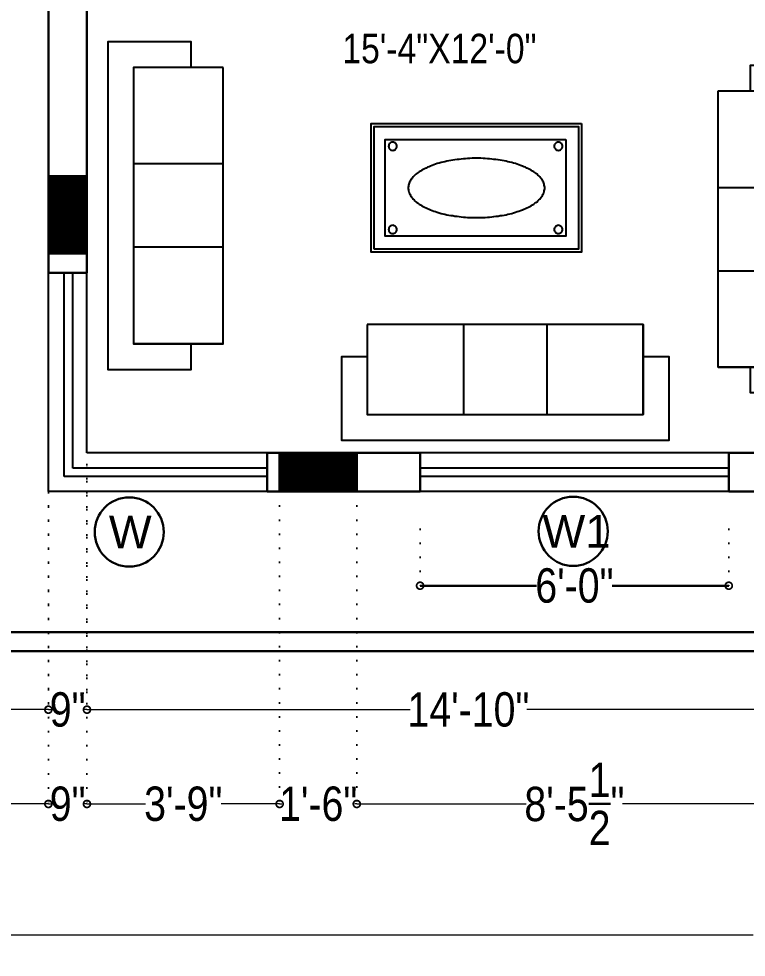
# Model space of a CAD drawing. Extents: x -454308 to 890911, y -14103 to 1343694.
# Drawn here: x 197622.5 to 197792.2, y 661635.6 to 661854.3 of the extents above; entities that cross this region are included whole.
import ezdxf

# ---------------------------------------------------------------- set-up
doc = ezdxf.new("R2010")
doc.units = 0
doc.header["$MEASUREMENT"] = 0
doc.header["$PDMODE"] = 32
doc.linetypes.add('DOT2', pattern=[3.175, 0, -3.175])
for name, color, linetype, lineweight in [('A-Wall', 7, 'Continuous', 30), ('AR- Dim', 159, 'Continuous', 9), ('sill', 32, 'Continuous', 25), ('Text', 55, 'Continuous', 25), ('WINDOW', 147, 'Continuous', 25)]:
    doc.layers.add(name, color=color, linetype=linetype, lineweight=lineweight)
for name, color, linetype in [('ELE', 7, 'Continuous'), ('FUR', 250, 'Continuous'), ('FURN', 250, 'Continuous')]:
    doc.layers.add(name, color=color, linetype=linetype)
doc.styles.add('AA_03.50', font='ARIALN.TTF', dxfattribs={"height": 8})
doc.styles.add('jag', font='arial.ttf')
doc.styles.get("Standard").update_dxf_attribs({"font": 'stylu.ttf', "height": 7})
doc.dimstyles.new('AA_03.50', dxfattribs={"dimtxt": 9, "dimasz": 3.25, "dimexe": 1.75, "dimexo": 3.375, "dimgap": 0.09, "dimtad": 0, "dimdec": 0, "dimzin": 3, "dimdsep": 46, "dimlunit": 4, "dimtxsty": 'AA_03.50', "dimblk": 'DOTSMALL', "dimcen": 0.09, "dimclre": 7, "dimadec": 0, "dimazin": 0, "dimtfac": 1, "dimtdec": 0, "dimtofl": 0, "dimtmove": 0, "dimatfit": 3, "dimfxl": 1, "dimtolj": 1, "dimtzin": 0, "dimlwd": -1, "dimarcsym": 0})

# ---------------------------------------------------------------- blocks, each defined once
blk = doc.blocks.new('3str')
at = {"layer": 'FUR'}
for points in [[(165747.79, 672804), (165747.79, 672810), (165728.35, 672810), (165728.35, 672733.6), (165747.79, 672733.6), (165747.79, 672739.6)], [(165755.31, 672804), (165734.35, 672804), (165734.35, 672739.6), (165755.31, 672739.6), (165755.31, 672804)], [(165755.31, 672781.52), (165734.35, 672781.52)], [(165755.31, 672762.08), (165734.35, 672762.08)], [(165755.31, 672739.6), (165734.35, 672739.6)]]:
    blk.add_lwpolyline(points, dxfattribs=at)
blk = doc.blocks.new('EGVSVS')
at = {"layer": 'A-Wall'}
h = blk.add_hatch(dxfattribs=at)
h.set_pattern_fill('ANSI31', color=256, style=0)
h.set_pattern_definition([(45, (0, 0), (-0.088388347648, 0.088388347648), [])])
h.paths.add_polyline_path([(188258.49, 672097.51), (188258.49, 672106.51), (188240.49, 672106.51), (188240.49, 672097.51)])
blk.add_lwpolyline([(188240.49, 672106.51), (188258.49, 672106.51), (188258.49, 672097.51), (188240.49, 672097.51)], close=True, dxfattribs=at)
blk = doc.blocks.new('_DotSmall')
at = {"color": 0, "linetype": 'ByBlock', "const_width": 0.5}
blk.add_lwpolyline([(-0.0625, 0, 1), (0.0625, 0, 1)], format="xyb", close=True, dxfattribs=at)
blk = doc.blocks.new('*D89')
at = {"layer": 'A-Wall', "color": 7, "linetype": 'DOT2', "lineweight": -2, "transparency": 16777216}
for p, q in [((197716.11, 661735.38), (197716.11, 661720.45)), ((197788.11, 661735.38), (197788.11, 661720.45))]:
    blk.add_line(p, q, dxfattribs=at)
at = {"layer": 'A-Wall', "color": 0, "transparency": 16777216}
for p, q in [((197716.11, 661722.2), (197743.27, 661722.2)), ((197788.11, 661722.2), (197760.95, 661722.2))]:
    blk.add_line(p, q, dxfattribs=at)
at = {"layer": 'DEFPOINTS', "color": 0, "lineweight": 30, "transparency": 16777216}
for p in [(197716.11, 661738.75), (197788.11, 661738.75), (197788.11, 661722.2)]:
    blk.add_point(p, dxfattribs=at)
at = {"layer": 'A-Wall', "color": 0, "transparency": 16777216, "xscale": 3.25, "yscale": 3.25, "zscale": 3.25, "rotation": 180}
blk.add_blockref('_DotSmall', (197716.11, 661722.2), dxfattribs=at)
at = {"layer": 'A-Wall', "color": 0, "transparency": 16777216, "xscale": 3.25, "yscale": 3.25, "zscale": 3.25}
blk.add_blockref('_DotSmall', (197788.11, 661722.2), dxfattribs=at)
at = {"layer": 'A-Wall', "color": 0, "transparency": 16777216, "insert": (197752.11, 661722.2), "char_height": 8, "attachment_point": 5, "style": 'AA_03.50'}
blk.add_mtext('\\A1;6\'-0"', dxfattribs=at)
blk = doc.blocks.new('*D143')
at = {"layer": 'AR- Dim', "color": 7, "linetype": 'DOT2', "lineweight": -2, "transparency": 16777216}
for p, q in [((197629.4, 661740.79), (197629.4, 661691.56)), ((197454.19, 661703.56), (197454.19, 661691.56))]:
    blk.add_line(p, q, dxfattribs=at)
at = {"layer": 'AR- Dim', "color": 0, "transparency": 16777216}
for p, q in [((197454.19, 661693.31), (197530.74, 661693.31)), ((197629.4, 661693.31), (197552.86, 661693.31))]:
    blk.add_line(p, q, dxfattribs=at)
at = {"layer": 'DEFPOINTS', "color": 0, "lineweight": 30, "transparency": 16777216}
for p in [(197629.4, 661744.16), (197454.19, 661706.93), (197629.4, 661693.31)]:
    blk.add_point(p, dxfattribs=at)
at = {"layer": 'AR- Dim', "color": 0, "transparency": 16777216, "xscale": 3.25, "yscale": 3.25, "zscale": 3.25, "rotation": 180}
blk.add_blockref('_DotSmall', (197454.19, 661693.31), dxfattribs=at)
at = {"layer": 'AR- Dim', "color": 0, "transparency": 16777216, "xscale": 3.25, "yscale": 3.25, "zscale": 3.25}
blk.add_blockref('_DotSmall', (197629.4, 661693.31), dxfattribs=at)
at = {"layer": 'AR- Dim', "color": 0, "lineweight": 30, "transparency": 16777216, "insert": (197541.8, 661693.31), "char_height": 8, "attachment_point": 5, "style": 'AA_03.50'}
blk.add_mtext('\\A1;14\'-7"', dxfattribs=at)
blk = doc.blocks.new('*D144')
at = {"layer": 'AR- Dim', "color": 7, "linetype": 'DOT2', "lineweight": -2, "transparency": 16777216}
for p, q in [((197638.4, 661749.79), (197638.4, 661691.56)), ((197629.4, 661740.79), (197629.4, 661691.56))]:
    blk.add_line(p, q, dxfattribs=at)
at = {"layer": 'AR- Dim', "color": 0, "transparency": 16777216}
for p, q in [((197629.4, 661693.31), (197630.04, 661693.31)), ((197638.4, 661693.31), (197637.77, 661693.31))]:
    blk.add_line(p, q, dxfattribs=at)
at = {"layer": 'DEFPOINTS', "color": 0, "lineweight": 30, "transparency": 16777216}
for p in [(197638.4, 661753.16), (197629.4, 661744.16), (197638.4, 661693.31)]:
    blk.add_point(p, dxfattribs=at)
at = {"layer": 'AR- Dim', "color": 0, "transparency": 16777216, "xscale": 3.25, "yscale": 3.25, "zscale": 3.25, "rotation": 180}
blk.add_blockref('_DotSmall', (197629.4, 661693.31), dxfattribs=at)
at = {"layer": 'AR- Dim', "color": 0, "transparency": 16777216, "xscale": 3.25, "yscale": 3.25, "zscale": 3.25}
blk.add_blockref('_DotSmall', (197638.4, 661693.31), dxfattribs=at)
at = {"layer": 'AR- Dim', "color": 0, "lineweight": 30, "transparency": 16777216, "insert": (197633.9, 661693.31), "char_height": 8, "attachment_point": 5, "style": 'AA_03.50'}
blk.add_mtext('\\A1;9"', dxfattribs=at)
blk = doc.blocks.new('*D145')
at = {"layer": 'AR- Dim', "color": 7, "linetype": 'DOT2', "lineweight": -2, "transparency": 16777216}
for p, q in [((197638.4, 661749.79), (197638.4, 661691.56)), ((197816.36, 661749.79), (197816.36, 661691.56))]:
    blk.add_line(p, q, dxfattribs=at)
at = {"layer": 'AR- Dim', "color": 0, "transparency": 16777216}
for p, q in [((197638.4, 661693.31), (197713.78, 661693.31)), ((197816.36, 661693.31), (197740.99, 661693.31))]:
    blk.add_line(p, q, dxfattribs=at)
at = {"layer": 'DEFPOINTS', "color": 0, "lineweight": 30, "transparency": 16777216}
for p in [(197638.4, 661753.16), (197816.36, 661753.16), (197816.36, 661693.31)]:
    blk.add_point(p, dxfattribs=at)
at = {"layer": 'AR- Dim', "color": 0, "transparency": 16777216, "xscale": 3.25, "yscale": 3.25, "zscale": 3.25, "rotation": 180}
blk.add_blockref('_DotSmall', (197638.4, 661693.31), dxfattribs=at)
at = {"layer": 'AR- Dim', "color": 0, "transparency": 16777216, "xscale": 3.25, "yscale": 3.25, "zscale": 3.25}
blk.add_blockref('_DotSmall', (197816.36, 661693.31), dxfattribs=at)
at = {"layer": 'AR- Dim', "color": 0, "lineweight": 30, "transparency": 16777216, "insert": (197727.38, 661693.31), "char_height": 8, "attachment_point": 5, "style": 'AA_03.50'}
blk.add_mtext('\\A1;14\'-10"', dxfattribs=at)
blk = doc.blocks.new('*D154')
at = {"layer": 'AR- Dim', "color": 7, "linetype": 'DOT2', "lineweight": -2, "transparency": 16777216}
for p, q in [((197629.4, 661796.29), (197629.4, 661669.58)), ((197454.15, 661703.56), (197454.15, 661669.58))]:
    blk.add_line(p, q, dxfattribs=at)
at = {"layer": 'AR- Dim', "color": 0, "transparency": 16777216}
for p, q in [((197454.15, 661671.33), (197528.31, 661671.33)), ((197629.4, 661671.33), (197555.24, 661671.33))]:
    blk.add_line(p, q, dxfattribs=at)
at = {"layer": 'DEFPOINTS', "color": 0, "lineweight": 30, "transparency": 16777216}
for p in [(197629.4, 661799.66), (197454.15, 661706.93), (197629.4, 661671.33)]:
    blk.add_point(p, dxfattribs=at)
at = {"layer": 'AR- Dim', "color": 0, "transparency": 16777216, "xscale": 3.25, "yscale": 3.25, "zscale": 3.25, "rotation": 180}
blk.add_blockref('_DotSmall', (197454.15, 661671.33), dxfattribs=at)
at = {"layer": 'AR- Dim', "color": 0, "transparency": 16777216, "xscale": 3.25, "yscale": 3.25, "zscale": 3.25}
blk.add_blockref('_DotSmall', (197629.4, 661671.33), dxfattribs=at)
at = {"layer": 'AR- Dim', "color": 0, "lineweight": 30, "transparency": 16777216, "insert": (197541.78, 661671.33), "char_height": 8, "attachment_point": 5, "style": 'AA_03.50'}
blk.add_mtext('\\A1;14\'-7{\\H1.000000x;\\S1/2;}"', dxfattribs=at)
blk = doc.blocks.new('*D155')
at = {"layer": 'AR- Dim', "color": 7, "linetype": 'DOT2', "lineweight": -2, "transparency": 16777216}
for p, q in [((197629.4, 661796.29), (197629.4, 661669.58)), ((197638.4, 661796.29), (197638.4, 661669.58))]:
    blk.add_line(p, q, dxfattribs=at)
at = {"layer": 'AR- Dim', "color": 0, "transparency": 16777216}
for p, q in [((197629.4, 661671.33), (197630.04, 661671.33)), ((197638.4, 661671.33), (197637.77, 661671.33))]:
    blk.add_line(p, q, dxfattribs=at)
at = {"layer": 'DEFPOINTS', "color": 0, "lineweight": 30, "transparency": 16777216}
for p in [(197629.4, 661799.66), (197638.4, 661799.66), (197638.4, 661671.33)]:
    blk.add_point(p, dxfattribs=at)
at = {"layer": 'AR- Dim', "color": 0, "transparency": 16777216, "xscale": 3.25, "yscale": 3.25, "zscale": 3.25, "rotation": 180}
blk.add_blockref('_DotSmall', (197629.4, 661671.33), dxfattribs=at)
at = {"layer": 'AR- Dim', "color": 0, "transparency": 16777216, "xscale": 3.25, "yscale": 3.25, "zscale": 3.25}
blk.add_blockref('_DotSmall', (197638.4, 661671.33), dxfattribs=at)
at = {"layer": 'AR- Dim', "color": 0, "lineweight": 30, "transparency": 16777216, "insert": (197633.9, 661671.33), "char_height": 8, "attachment_point": 5, "style": 'AA_03.50'}
blk.add_mtext('\\A1;9"', dxfattribs=at)
blk = doc.blocks.new('*D156')
at = {"layer": 'AR- Dim', "color": 7, "linetype": 'DOT2', "lineweight": -2, "transparency": 16777216}
for p, q in [((197638.4, 661796.29), (197638.4, 661669.58)), ((197683.34, 661740.79), (197683.34, 661669.58))]:
    blk.add_line(p, q, dxfattribs=at)
at = {"layer": 'AR- Dim', "color": 0, "transparency": 16777216}
for p, q in [((197638.4, 661671.33), (197652.05, 661671.33)), ((197683.34, 661671.33), (197669.69, 661671.33))]:
    blk.add_line(p, q, dxfattribs=at)
at = {"layer": 'DEFPOINTS', "color": 0, "lineweight": 30, "transparency": 16777216}
for p in [(197638.4, 661799.66), (197683.34, 661744.16), (197683.34, 661671.33)]:
    blk.add_point(p, dxfattribs=at)
at = {"layer": 'AR- Dim', "color": 0, "transparency": 16777216, "xscale": 3.25, "yscale": 3.25, "zscale": 3.25, "rotation": 180}
blk.add_blockref('_DotSmall', (197638.4, 661671.33), dxfattribs=at)
at = {"layer": 'AR- Dim', "color": 0, "transparency": 16777216, "xscale": 3.25, "yscale": 3.25, "zscale": 3.25}
blk.add_blockref('_DotSmall', (197683.34, 661671.33), dxfattribs=at)
at = {"layer": 'AR- Dim', "color": 0, "lineweight": 30, "transparency": 16777216, "insert": (197660.87, 661671.33), "char_height": 8, "attachment_point": 5, "style": 'AA_03.50'}
blk.add_mtext('\\A1;3\'-9"', dxfattribs=at)
blk = doc.blocks.new('*D157')
at = {"layer": 'AR- Dim', "color": 7, "linetype": 'DOT2', "lineweight": -2, "transparency": 16777216}
for p, q in [((197683.34, 661740.79), (197683.34, 661669.58)), ((197701.34, 661740.79), (197701.34, 661669.58))]:
    blk.add_line(p, q, dxfattribs=at)
at = {"layer": 'AR- Dim', "color": 0, "transparency": 16777216}
for p, q in [((197683.34, 661671.33), (197683.83, 661671.33)), ((197701.34, 661671.33), (197700.85, 661671.33))]:
    blk.add_line(p, q, dxfattribs=at)
at = {"layer": 'DEFPOINTS', "color": 0, "lineweight": 30, "transparency": 16777216}
for p in [(197683.34, 661744.16), (197701.34, 661744.16), (197701.34, 661671.33)]:
    blk.add_point(p, dxfattribs=at)
at = {"layer": 'AR- Dim', "color": 0, "transparency": 16777216, "xscale": 3.25, "yscale": 3.25, "zscale": 3.25, "rotation": 180}
blk.add_blockref('_DotSmall', (197683.34, 661671.33), dxfattribs=at)
at = {"layer": 'AR- Dim', "color": 0, "transparency": 16777216, "xscale": 3.25, "yscale": 3.25, "zscale": 3.25}
blk.add_blockref('_DotSmall', (197701.34, 661671.33), dxfattribs=at)
at = {"layer": 'AR- Dim', "color": 0, "lineweight": 30, "transparency": 16777216, "insert": (197692.34, 661671.33), "char_height": 8, "attachment_point": 5, "style": 'AA_03.50'}
blk.add_mtext('\\A1;1\'-6"', dxfattribs=at)
blk = doc.blocks.new('*D158')
at = {"layer": 'AR- Dim', "color": 7, "linetype": 'DOT2', "lineweight": -2, "transparency": 16777216}
for p, q in [((197701.34, 661740.79), (197701.34, 661669.58)), ((197802.88, 661740.79), (197802.88, 661669.58))]:
    blk.add_line(p, q, dxfattribs=at)
at = {"layer": 'AR- Dim', "color": 0, "transparency": 16777216}
for p, q in [((197701.34, 661671.33), (197740.89, 661671.33)), ((197802.88, 661671.33), (197763.33, 661671.33))]:
    blk.add_line(p, q, dxfattribs=at)
at = {"layer": 'DEFPOINTS', "color": 0, "lineweight": 30, "transparency": 16777216}
for p in [(197701.34, 661744.16), (197802.88, 661744.16), (197802.88, 661671.33)]:
    blk.add_point(p, dxfattribs=at)
at = {"layer": 'AR- Dim', "color": 0, "transparency": 16777216, "xscale": 3.25, "yscale": 3.25, "zscale": 3.25, "rotation": 180}
blk.add_blockref('_DotSmall', (197701.34, 661671.33), dxfattribs=at)
at = {"layer": 'AR- Dim', "color": 0, "transparency": 16777216, "xscale": 3.25, "yscale": 3.25, "zscale": 3.25}
blk.add_blockref('_DotSmall', (197802.88, 661671.33), dxfattribs=at)
at = {"layer": 'AR- Dim', "color": 0, "lineweight": 30, "transparency": 16777216, "insert": (197752.11, 661671.33), "char_height": 8, "attachment_point": 5, "style": 'AA_03.50'}
blk.add_mtext('\\A1;8\'-5{\\H1.000000x;\\S1/2;}"', dxfattribs=at)
blk = doc.blocks.new('*D166')
at = {"layer": 'AR- Dim', "color": 7, "linetype": 'DOT2', "lineweight": -2, "transparency": 16777216}
for p, q in [((197445.19, 661703.56), (197445.19, 661639.11)), ((198165.16, 661703.56), (198165.16, 661639.11))]:
    blk.add_line(p, q, dxfattribs=at)
at = {"layer": 'AR- Dim', "color": 0, "transparency": 16777216}
for p, q in [((197445.19, 661640.86), (197793.79, 661640.86)), ((198165.16, 661640.86), (197816.56, 661640.86))]:
    blk.add_line(p, q, dxfattribs=at)
at = {"layer": 'DEFPOINTS', "color": 0, "lineweight": 30, "transparency": 16777216}
for p in [(197445.19, 661706.93), (198165.16, 661706.93), (198165.16, 661640.86)]:
    blk.add_point(p, dxfattribs=at)
at = {"layer": 'AR- Dim', "color": 0, "transparency": 16777216, "xscale": 3.25, "yscale": 3.25, "zscale": 3.25, "rotation": 180}
blk.add_blockref('_DotSmall', (197445.19, 661640.86), dxfattribs=at)
at = {"layer": 'AR- Dim', "color": 0, "transparency": 16777216, "xscale": 3.25, "yscale": 3.25, "zscale": 3.25}
blk.add_blockref('_DotSmall', (198165.16, 661640.86), dxfattribs=at)
at = {"layer": 'AR- Dim', "color": 0, "lineweight": 30, "transparency": 16777216, "insert": (197805.18, 661640.86), "char_height": 8, "attachment_point": 5, "style": 'AA_03.50'}
blk.add_mtext('\\A1;60\'-0"', dxfattribs=at)

msp = doc.modelspace()

# ---------------------------------------------------------------- linework, layer by layer
at = {"layer": 'A-Wall'}
for p, q in [((197638.403, 661799.663), (197629.403, 661799.663)), ((197680.403, 661753.163), (197683.321, 661753.163)), ((197680.403, 661753.163), (197680.403, 661744.163)), ((197716.112, 661744.163), (197716.112, 661753.163)), ((197788.112, 661744.163), (197788.112, 661753.163)), ((197680.403, 661744.163), (197683.321, 661744.163))]:
    msp.add_line(p, q, dxfattribs=at)
for points in [[(197638.403, 661795.163), (197638.403, 661896.814), (197629.403, 661896.814)], [(197629.403, 661858.163), (197629.403, 661849.205)], [(197629.403, 661795.163), (197629.403, 661849.205)], [(197629.403, 661849.205), (197629.403, 661849.205)], [(197638.403, 661795.163), (197629.403, 661795.163)], [(197683.321, 661744.163), (197683.321, 661753.163)], [(197683.321, 661753.163), (197716.112, 661753.163)], [(197788.112, 661753.163), (197822.492, 661753.163)], [(197683.321, 661744.163), (197716.112, 661744.163)], [(197788.112, 661744.163), (197849.492, 661744.163)], [(197590.444, 661711.41), (198160.684, 661711.41)], [(197581.486, 661706.931), (198165.164, 661706.931)]]:
    msp.add_lwpolyline(points, dxfattribs=at)
at = {"layer": 'ELE', "linetype": 'ByBlock', "lineweight": 30}
for centre in [(197648.263, 661734.718), (197751.82, 661734.881)]:
    msp.add_circle(centre, 8.062, dxfattribs=at)
at = {"layer": 'FURN'}
for points in [[(197753.743, 661829.912), (197753.743, 661799.953), (197704.716, 661799.953), (197704.716, 661829.912), (197753.743, 661829.912)], [(197705.415, 661800.652), (197705.415, 661829.213), (197753.045, 661829.213), (197753.045, 661800.652), (197705.415, 661800.652)], [(197750.127, 661826.213), (197750.127, 661803.652), (197707.963, 661803.652), (197707.963, 661826.213), (197750.127, 661826.213)], [(197709.73, 661825.597), (197709.524, 661825.597), (197709.319, 661825.515), (197709.195, 661825.433), (197709.031, 661825.309), (197708.908, 661825.186), (197708.826, 661825.022), (197708.784, 661824.816), (197708.743, 661824.652), (197708.784, 661824.446), (197708.826, 661824.282), (197708.908, 661824.118), (197709.031, 661823.953), (197709.195, 661823.83), (197709.319, 661823.748), (197709.524, 661823.707), (197709.73, 661823.666), (197709.894, 661823.707), (197710.099, 661823.748), (197710.264, 661823.83), (197710.387, 661823.953), (197710.51, 661824.118), (197710.593, 661824.282), (197710.675, 661824.446), (197710.675, 661824.652), (197710.675, 661824.816), (197710.593, 661825.022), (197710.51, 661825.186), (197710.387, 661825.309), (197710.264, 661825.433), (197710.099, 661825.515), (197709.894, 661825.597), (197709.73, 661825.597)], [(197748.36, 661825.597), (197748.154, 661825.597), (197747.99, 661825.515), (197747.826, 661825.433), (197747.661, 661825.309), (197747.579, 661825.186), (197747.456, 661825.022), (197747.415, 661824.816), (197747.415, 661824.652), (197747.415, 661824.446), (197747.456, 661824.282), (197747.579, 661824.118), (197747.661, 661823.953), (197747.826, 661823.83), (197747.99, 661823.748), (197748.154, 661823.707), (197748.36, 661823.666), (197748.565, 661823.707), (197748.73, 661823.748), (197748.894, 661823.83), (197749.017, 661823.953), (197749.141, 661824.118), (197749.223, 661824.282), (197749.305, 661824.446), (197749.305, 661824.652), (197749.305, 661824.816), (197749.223, 661825.022), (197749.141, 661825.186), (197749.017, 661825.309), (197748.894, 661825.433), (197748.73, 661825.515), (197748.565, 661825.597), (197748.36, 661825.597)], [(197713.346, 661814.912), (197713.346, 661814.666), (197713.387, 661814.46), (197713.428, 661814.255), (197713.469, 661814.049), (197713.552, 661813.802), (197713.634, 661813.597), (197713.757, 661813.392), (197713.88, 661813.186), (197714.004, 661812.939), (197714.127, 661812.734), (197714.332, 661812.529), (197714.497, 661812.323), (197714.702, 661812.118), (197714.908, 661811.912), (197715.154, 661811.707), (197715.36, 661811.501), (197715.647, 661811.337), (197715.894, 661811.131), (197716.223, 661810.967), (197716.51, 661810.761), (197716.798, 661810.597), (197717.127, 661810.433), (197717.497, 661810.268), (197717.826, 661810.104), (197718.195, 661809.939), (197718.565, 661809.816), (197718.935, 661809.652), (197719.346, 661809.487), (197719.716, 661809.405), (197720.127, 661809.241), (197720.579, 661809.118), (197720.99, 661808.994), (197721.442, 661808.871), (197721.894, 661808.789), (197722.346, 661808.666), (197722.798, 661808.583), (197723.291, 661808.501), (197723.743, 661808.46), (197724.236, 661808.337), (197724.73, 661808.296), (197725.223, 661808.255), (197725.716, 661808.172), (197726.209, 661808.131), (197726.702, 661808.09), (197727.195, 661808.049), (197727.73, 661808.008), (197728.264, 661808.008), (197728.757, 661808.008), (197729.25, 661808.008), (197729.743, 661808.008), (197730.278, 661808.008), (197730.812, 661808.008), (197731.305, 661808.049), (197731.798, 661808.09), (197732.291, 661808.131), (197732.826, 661808.172), (197733.278, 661808.255), (197733.771, 661808.296), (197734.305, 661808.337), (197734.757, 661808.46), (197735.25, 661808.501), (197735.702, 661808.583), (197736.154, 661808.666), (197736.606, 661808.789), (197737.058, 661808.871), (197737.51, 661808.994), (197737.921, 661809.118), (197738.373, 661809.241), (197738.784, 661809.405), (197739.154, 661809.487), (197739.565, 661809.652), (197739.976, 661809.816), (197740.305, 661809.939), (197740.675, 661810.104), (197741.045, 661810.268), (197741.373, 661810.433), (197741.702, 661810.597), (197741.99, 661810.761), (197742.319, 661810.967), (197742.606, 661811.131), (197742.853, 661811.337), (197743.141, 661811.501), (197743.387, 661811.707), (197743.593, 661811.912), (197743.798, 661812.118), (197744.004, 661812.323), (197744.209, 661812.529), (197744.373, 661812.734), (197744.538, 661812.939), (197744.661, 661813.186), (197744.743, 661813.392), (197744.867, 661813.597), (197744.949, 661813.802), (197745.031, 661814.049), (197745.072, 661814.255), (197745.154, 661814.46), (197745.195, 661814.666), (197745.195, 661814.912), (197745.195, 661815.118), (197745.154, 661815.364), (197745.072, 661815.57), (197745.031, 661815.816), (197744.949, 661816.022), (197744.867, 661816.227), (197744.743, 661816.474), (197744.661, 661816.679), (197744.538, 661816.885), (197744.373, 661817.09), (197744.209, 661817.296), (197744.004, 661817.501), (197743.798, 661817.707), (197743.593, 661817.912), (197743.387, 661818.118), (197743.141, 661818.282), (197742.853, 661818.487), (197742.606, 661818.693), (197742.319, 661818.857), (197741.99, 661819.022), (197741.702, 661819.227), (197741.373, 661819.392), (197741.045, 661819.556), (197740.675, 661819.72), (197740.305, 661819.844), (197739.976, 661820.008), (197739.565, 661820.172), (197739.154, 661820.296), (197738.784, 661820.46), (197738.373, 661820.583), (197737.921, 661820.707), (197737.51, 661820.83), (197737.058, 661820.912), (197736.606, 661821.035), (197736.154, 661821.118), (197735.702, 661821.241), (197735.25, 661821.323), (197734.757, 661821.405), (197734.305, 661821.446), (197733.771, 661821.529), (197733.278, 661821.57), (197732.826, 661821.652), (197732.291, 661821.693), (197731.798, 661821.734), (197731.305, 661821.775), (197730.812, 661821.775), (197730.278, 661821.816), (197729.743, 661821.816), (197729.25, 661821.816), (197728.757, 661821.816), (197728.264, 661821.816), (197727.73, 661821.775), (197727.195, 661821.775), (197726.702, 661821.734), (197726.209, 661821.693), (197725.716, 661821.652), (197725.223, 661821.57), (197724.73, 661821.529), (197724.236, 661821.446), (197723.743, 661821.405), (197723.291, 661821.323), (197722.798, 661821.241), (197722.346, 661821.118), (197721.894, 661821.035), (197721.442, 661820.912), (197720.99, 661820.83), (197720.579, 661820.707), (197720.127, 661820.583), (197719.716, 661820.46), (197719.346, 661820.296), (197718.935, 661820.172), (197718.565, 661820.008), (197718.195, 661819.844), (197717.826, 661819.72), (197717.497, 661819.556), (197717.127, 661819.392), (197716.798, 661819.227), (197716.51, 661819.022), (197716.223, 661818.857), (197715.894, 661818.693), (197715.647, 661818.487), (197715.36, 661818.282), (197715.154, 661818.118), (197714.908, 661817.912), (197714.702, 661817.707), (197714.497, 661817.501), (197714.332, 661817.296), (197714.127, 661817.09), (197714.004, 661816.885), (197713.88, 661816.679), (197713.757, 661816.474), (197713.634, 661816.227), (197713.552, 661816.022), (197713.469, 661815.816), (197713.428, 661815.57), (197713.387, 661815.364), (197713.346, 661815.118), (197713.346, 661814.912)], [(197709.73, 661806.2), (197709.524, 661806.159), (197709.319, 661806.118), (197709.195, 661806.035), (197709.031, 661805.912), (197708.908, 661805.789), (197708.826, 661805.624), (197708.784, 661805.419), (197708.743, 661805.213), (197708.784, 661805.049), (197708.826, 661804.844), (197708.908, 661804.679), (197709.031, 661804.556), (197709.195, 661804.433), (197709.319, 661804.35), (197709.524, 661804.309), (197709.73, 661804.268), (197709.894, 661804.309), (197710.099, 661804.35), (197710.264, 661804.433), (197710.387, 661804.556), (197710.51, 661804.679), (197710.593, 661804.844), (197710.675, 661805.049), (197710.675, 661805.213), (197710.675, 661805.419), (197710.593, 661805.624), (197710.51, 661805.789), (197710.387, 661805.912), (197710.264, 661806.035), (197710.099, 661806.118), (197709.894, 661806.159), (197709.73, 661806.2)], [(197748.36, 661806.2), (197748.154, 661806.159), (197747.99, 661806.118), (197747.826, 661806.035), (197747.661, 661805.912), (197747.579, 661805.789), (197747.456, 661805.624), (197747.415, 661805.419), (197747.415, 661805.213), (197747.415, 661805.049), (197747.456, 661804.844), (197747.579, 661804.679), (197747.661, 661804.556), (197747.826, 661804.433), (197747.99, 661804.35), (197748.154, 661804.309), (197748.36, 661804.268), (197748.565, 661804.309), (197748.73, 661804.35), (197748.894, 661804.433), (197749.017, 661804.556), (197749.141, 661804.679), (197749.223, 661804.844), (197749.305, 661805.049), (197749.305, 661805.213), (197749.305, 661805.419), (197749.223, 661805.624), (197749.141, 661805.789), (197749.017, 661805.912), (197748.894, 661806.035), (197748.73, 661806.118), (197748.565, 661806.159), (197748.36, 661806.2)]]:
    msp.add_lwpolyline(points, dxfattribs=at)
at = {"layer": 'sill'}
for points in [[(197629.403, 661744.163), (197629.403, 661795.163)], [(197638.403, 661753.163), (197638.403, 661795.163)], [(197680.403, 661753.163), (197638.403, 661753.163)], [(197788.112, 661753.163), (197716.112, 661753.163)], [(197680.403, 661744.163), (197629.403, 661744.163)], [(197788.112, 661744.163), (197716.112, 661744.163)]]:
    msp.add_lwpolyline(points, dxfattribs=at)
at = {"layer": 'WINDOW'}
for points in [[(197633.102, 661747.657), (197633.102, 661795.163)], [(197635.075, 661749.629), (197635.075, 661795.163)], [(197680.403, 661749.629), (197635.075, 661749.629)], [(197788.112, 661749.629), (197716.112, 661749.629)], [(197680.403, 661747.657), (197633.102, 661747.657)], [(197788.112, 661747.657), (197716.112, 661747.657)]]:
    msp.add_lwpolyline(points, dxfattribs=at)

# ---------------------------------------------------------------- block references
at = {"layer": 'A-Wall', "rotation": 270}
msp.add_blockref('EGVSVS', (-474468.102, 850058.156), dxfattribs=at)
at = {"layer": 'A-Wall'}
msp.add_blockref('EGVSVS', (9442.849, -10353.342), dxfattribs=at)
at = {"layer": 'WINDOW'}
msp.add_blockref('3str', (31914.891, -10960.996), dxfattribs=at)
at = {"layer": 'WINDOW', "xscale": -1}
msp.add_blockref('3str', (363540.984, -10966.473), dxfattribs=at)
at = {"layer": 'WINDOW', "rotation": 90}
msp.add_blockref('3str', (870507.775, 496027.764), dxfattribs=at)

# ---------------------------------------------------------------- texts
at = {"layer": 'Text', "insert": (197697.968, 661847.362), "char_height": 6.86301, "width": 90.36986, "attachment_point": 4}
msp.add_mtext('{\\fArial Narrow|b0|i0|c0|p15;15\'-4"X12\'-0"}', dxfattribs=at)
at = {"layer": 'Text', "char_height": 7.57161, "width": 212.54385, "attachment_point": 1, "style": 'jag'}
for s, insert in [('W{\\H0.8193x; }^I', (197643.511, 661738.506)), ('W1{\\H0.8193x; }^I', (197744.655, 661738.67))]:
    msp.add_mtext(s, dxfattribs=dict(at, insert=insert))

# ---------------------------------------------------------------- dimensions: what is measured, and where the dimension line sits
at = {"layer": 'A-Wall'}
dim = msp.add_linear_dim(base=(197788.112, 661722.199), p1=(197716.112, 661738.751), p2=(197788.112, 661738.751), dimstyle='AA_03.50', override={"dimtxt": 8, "dimdec": 1, "dimtdec": 1, "dimfxl": 0.1}, dxfattribs=at)
dim.commit()
dim.dimension.update_dxf_attribs({"geometry": '*D89', "text_midpoint": (197752.112, 661722.199)})
at = {"layer": 'AR- Dim', "lineweight": 30}
for base, p1, p2, picture, middle in [((197629.403, 661671.332), (197454.15, 661706.931), (197629.403, 661799.663), '*D154', (197541.777, 661671.332)), ((197638.403, 661671.332), (197629.403, 661799.663), (197638.403, 661799.663), '*D155', (197633.903, 661671.332)), ((197683.342, 661671.332), (197638.403, 661799.663), (197683.342, 661744.163), '*D156', (197660.873, 661671.332)), ((197638.403, 661693.308), (197629.403, 661744.163), (197638.403, 661753.163), '*D144', (197633.903, 661693.308)), ((197816.362, 661693.308), (197638.403, 661753.163), (197816.362, 661753.163), '*D145', (197727.383, 661693.308)), ((197629.403, 661693.308), (197454.191, 661706.931), (197629.403, 661744.163), '*D143', (197541.797, 661693.308)), ((197701.342, 661671.332), (197683.342, 661744.163), (197701.342, 661744.163), '*D157', (197692.342, 661671.332)), ((197802.883, 661671.332), (197701.342, 661744.163), (197802.883, 661744.163), '*D158', (197752.112, 661671.332))]:
    dim = msp.add_linear_dim(base=base, p1=p1, p2=p2, dimstyle='AA_03.50', override={"dimtxt": 8, "dimdec": 1, "dimtdec": 1, "dimtmove": 1, "dimfxl": 0.1}, dxfattribs=at)
    dim.commit()
    dim.dimension.update_dxf_attribs({"geometry": picture, "text_midpoint": middle})
dim = msp.add_linear_dim(base=(198165.164, 661640.857), p1=(197445.191, 661706.931), p2=(198165.164, 661706.931), dimstyle='AA_03.50', override={"dimtxt": 8, "dimdec": 1, "dimtdec": 1, "dimfxl": 0.1}, dxfattribs=at)
dim.commit()
dim.dimension.update_dxf_attribs({"geometry": '*D166', "text_midpoint": (197805.177, 661640.857), "dimtype": 160})

doc.saveas('drawing.dxf')
